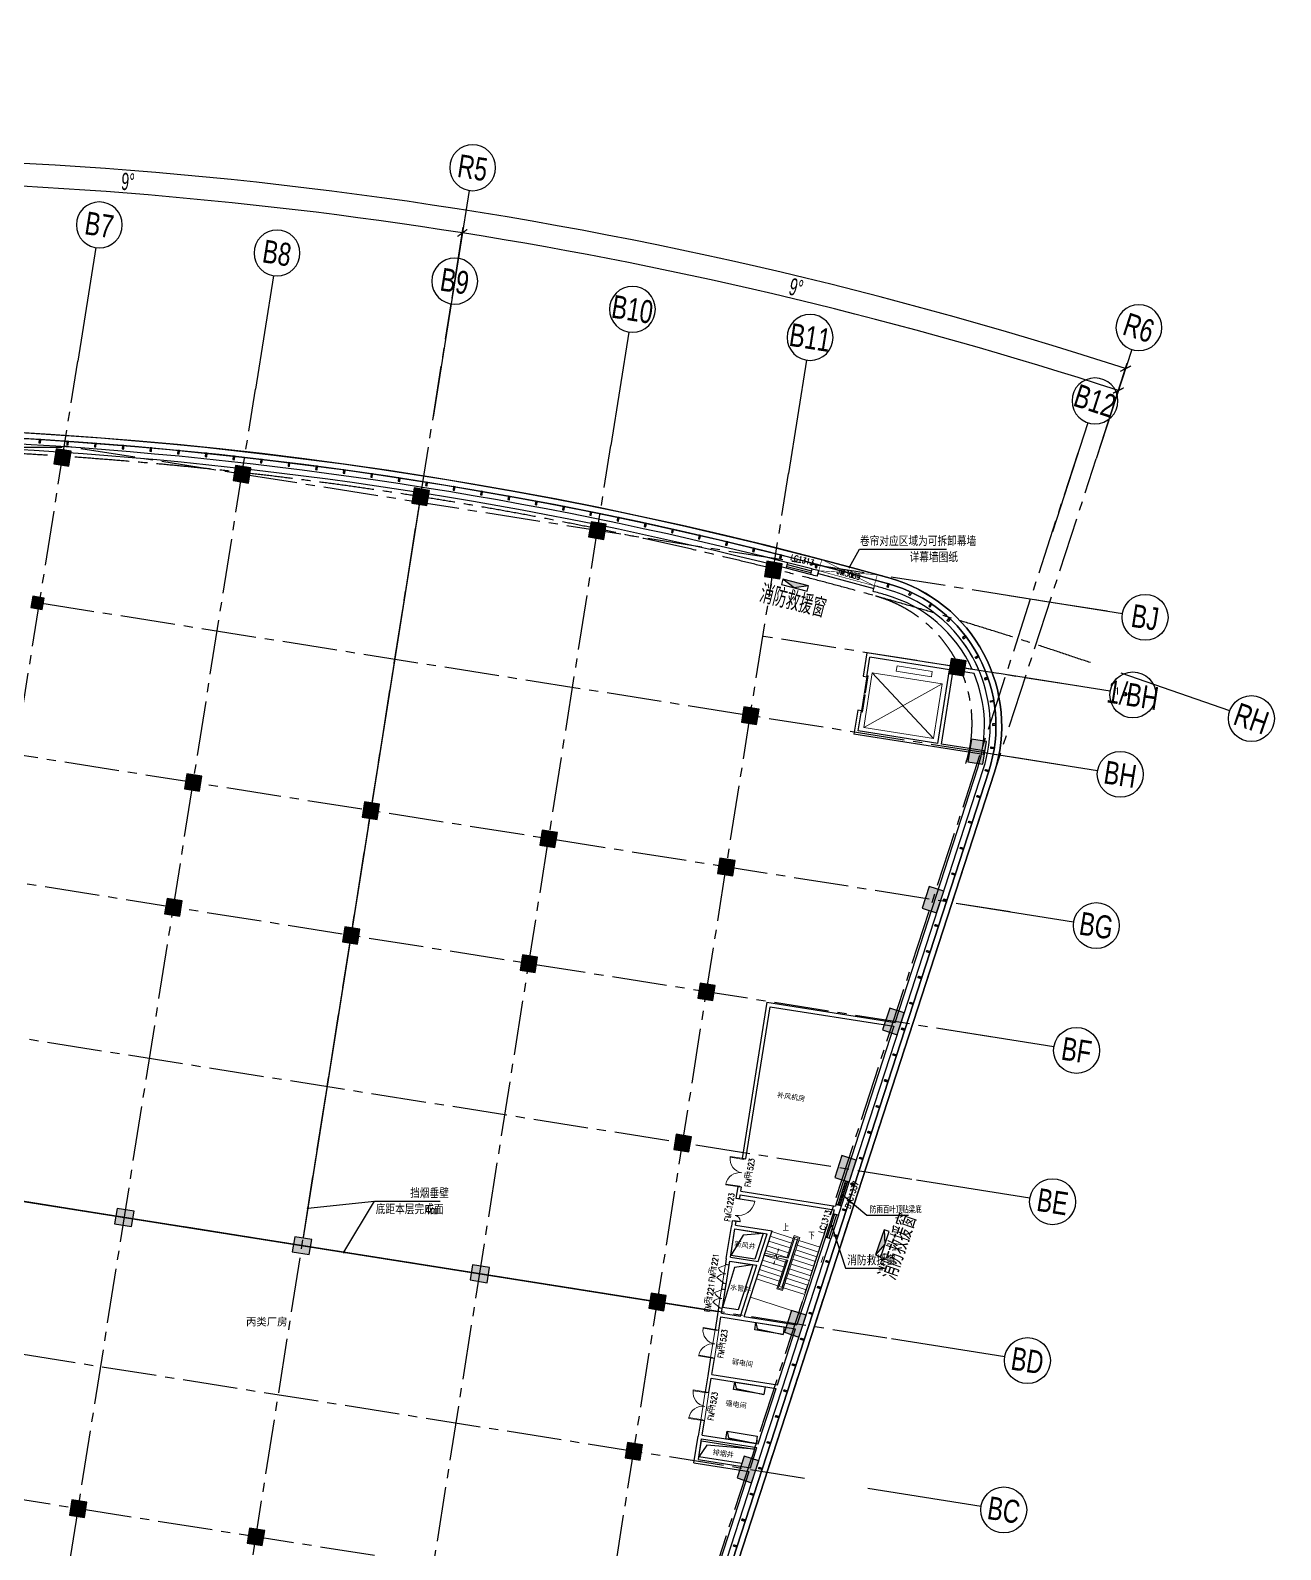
# Model space of a CAD drawing. Extents: x 162590 to 1345090, y -237084 to 1504616.
# Drawn here: x 996249 to 1061568, y 129039 to 208385 of the extents above; entities that cross this region are included whole.
import ezdxf
from ezdxf.enums import TextEntityAlignment as Align

# ---------------------------------------------------------------- set-up
doc = ezdxf.new("R2010")
doc.units = 0
doc.linetypes.add('CENTER2', pattern=[28.575, 19.05, -3.175, 3.175, -3.175])
doc.layers.get('0').update_dxf_attribs({"color": 8})
doc.layers.get('Defpoints').update_dxf_attribs({"color": 8})
for name, color, linetype in [('#幕墙线-平面', 8, 'Continuous'), ('#文字', 8, 'Continuous'), ('#标注', 8, 'Continuous'), ('#轴线', 8, 'CENTER2'), ('A-FLOR-AREA', 8, 'Continuous'), ('A-Hole', 8, 'Continuous'), ('AXIS_TEXT', 8, 'Continuous'), ('COLUMN', 8, 'Continuous'), ('CURTWALL', 8, 'Continuous'), ('DIM_LEAD', 8, 'Continuous'), ('DOOR_FIRE_TEXT', 8, 'Continuous'), ('PUB_HATCH', 8, 'Continuous'), ('WALL', 8, 'Continuous'), ('WINDOW_TEXT', 8, 'Continuous'), ('救援窗', 8, 'Continuous'), ('数据中心轮廓线', 8, 'Continuous')]:
    doc.layers.add(name, color=color, linetype=linetype)
for name, color, linetype, lineweight in [('A-WALL', 8, 'Continuous', 50), ('DIM_SYMB', 8, 'Continuous', 5), ('DOOR_FIRE', 8, 'Continuous', 13), ('EVTR', 8, 'Continuous', 9), ('PUB_TEXT', 8, 'Continuous', 5), ('STAIR', 8, 'Continuous', 9), ('WINDOW', 8, 'Continuous', 13)]:
    doc.layers.add(name, color=color, linetype=linetype, lineweight=lineweight)
doc.styles.add('_TCH_AXIS', font='complex.shx', dxfattribs={"bigfont": '@extfont2.shx'})
doc.styles.add('_TCH_DIM', font='SIMPLEX', dxfattribs={"bigfont": 'GBCBIG'})
doc.styles.add('_TCH_WINDOW', font='SIMPLEX', dxfattribs={"height": 3.5, "bigfont": 'GBCBIG'})
doc.styles.add('JHZX', font='jrs.shx', dxfattribs={"width": 0.6, "bigfont": 'jhz.shx'})
doc.styles.get("Standard").update_dxf_attribs({"font": 'arial.ttf'})
doc.styles.add('图纸文字', font='txt.shx', dxfattribs={"width": 0.5, "bigfont": 'HZTXT.shx'})
doc.dimstyles.new('JZBZ-300', dxfattribs={"dimscale": 300, "dimtxt": 3, "dimasz": 1.5, "dimexe": 1, "dimexo": 1, "dimgap": 0.5, "dimtad": 1, "dimdec": 0, "dimdsep": 46, "dimtxsty": 'JHZX', "dimblk1": 'ARCHTICK', "dimblk2": 'ARCHTICK', "dimsah": 1, "dimcen": 0, "dimclrd": 1, "dimclre": 1, "dimclrt": 2, "dimadec": 3, "dimazin": 2, "dimtfac": 1, "dimtdec": 0, "dimtix": 1, "dimtmove": 0, "dimatfit": 3, "dimfxl": 1, "dimtolj": 1, "dimlwd": -1, "dimlwe": -1, "dimarcsym": 1})

# ---------------------------------------------------------------- blocks, each defined once
blk = doc.blocks.new('A$C6e55dde9')
at = {"layer": '救援窗'}
h = blk.add_hatch(color=256, dxfattribs=at)
edge = h.paths.add_edge_path()
edge.add_arc((-839, -143), 839, 350.47785, 360)
edge.add_arc((839, -143), 839, 180, 189.52215)
edge.add_line((12, -282), (693, 0))
edge.add_line((693, 0), (-693, 0))
edge.add_line((-693, 0), (-12, -282))
edge = h.paths.add_edge_path()
edge.add_line((-12, -282), (0, -287))
edge.add_line((0, -287), (12, -282))
edge.add_arc((839, -143), 839, 180, 189.52215, ccw=False)
edge.add_arc((-839, -143), 839, -9.52215, 0, ccw=False)
blk.add_lwpolyline([(693, 0), (-693, 0), (-693, -287), (693, -287)], close=True, dxfattribs=at)
blk.add_lwpolyline([(693, 0), (0, -287), (-693, 0)], dxfattribs=at)
blk = doc.blocks.new('A$Cf5e5299f')
at = {"layer": '#标注', "ltscale": 300}
blk.add_blockref('A$C6e55dde9', (0, 0), dxfattribs=at)
at = {"layer": '#文字', "style": '图纸文字', "width": 0.7}
blk.add_text('消防救援窗', height=1000, dxfattribs=at).set_placement((-1646, -1458))
blk = doc.blocks.new('Hole-2F')
at = {"layer": 'A-Hole'}
for points in [[(49162, 168484), (49381, 169866), (50858, 169632), (50420, 168284), (49162, 168484)], [(50858, 169632), (49822, 169541), (49162, 168484)], [(50327, 167995), (49353, 167848), (48732, 165768)], [(50481, 164984), (50546, 164647), (51900, 164355)], [(49380, 161868), (49445, 161531), (50897, 161223)], [(49738, 157610), (47496, 157965), (47629, 158804), (50404, 158365), (50246, 157876), (49865, 158000), (49738, 157610)], [(48973, 159300), (49039, 158963), (50491, 158655)], [(50404, 158365), (47917, 158569), (47496, 157965)]]:
    blk.add_lwpolyline(points, dxfattribs=at)
for points in [[(50327, 167995), (49560, 165636), (48732, 165768), (49115, 168187)], [(50481, 164984), (51962, 164750), (51900, 164355), (50418, 164589)], [(49380, 161868), (50960, 161618), (50897, 161223), (49317, 161473)], [(48973, 159300), (50553, 159050), (50491, 158655), (48910, 158905)]]:
    blk.add_lwpolyline(points, close=True, dxfattribs=at)
blk = doc.blocks.new('$DORLIB2D$00000127')
for points in [[(-0.533, 0.795), (-0.533, 0.69)], [(-0.033, 0.795), (-0.533, 0.795)], [(-0.033, 0.69), (-0.533, 0.69)], [(0.5, 0.5), (-0.5, 0.5)], [(-0.033, 0.795), (-0.033, 0.69)], [(0.533, 0.795), (0.033, 0.795)], [(0.033, 0.795), (0.033, 0.69)], [(0.533, 0.69), (0.033, 0.69)], [(0.533, 0.795), (0.533, 0.69)]]:
    blk.add_lwpolyline(points)
blk = doc.blocks.new('$DorLib2D$00000225')
for p, q in [((0.475, -0.001), (0.475, 0.752)), ((0.475, 0.752), (0.5, 0.752)), ((0.5, -0.001), (0.5, 0.752)), ((-0.5, 0), (-0.5, 0.252)), ((-0.475, 0.252), (-0.5, 0.252)), ((-0.475, 0), (-0.475, 0.252)), ((-0.475, 0), (-0.5, 0)), ((0.475, -0.001), (0.5, -0.001))]:
    blk.add_line(p, q)
for centre, radius, start, end in [((0.505, -0.002), 0.755, 92.24927, 179.72377), ((-0.501, 0.003), 0.251, 359.78987, 84.09744)]:
    blk.add_arc(centre, radius, start, end)
blk = doc.blocks.new('$DorLib2D$00000002')
for p, q in [((-0.5, 0), (-0.5, 0.4875)), ((-0.475, 0.4875), (-0.5, 0.4875)), ((-0.475, 0), (-0.475, 0.4875)), ((0.475, 0), (0.475, 0.4875)), ((0.475, 0.4875), (0.5, 0.4875)), ((0.5, 0), (0.5, 0.4875)), ((-0.5, 0), (-0.475, 0)), ((0.5, 0), (0.475, 0))]:
    blk.add_line(p, q)
for centre, start, end in [((-0.4875, 0), 0, 88.53072), ((0.4875, 0), 91.46928, 180)]:
    blk.add_arc(centre, 0.4875, start, end)
blk = doc.blocks.new('$WINLIB2D$00000039')
for points in [[(-0.5, 0.5), (-0.5, -0.5)], [(0.5, 0.5), (-0.5, 0.5)], [(-0.5, 0.167), (0.5, 0.167)], [(-0.452, -0.167), (-0.5, 0.084)], [(-0.384, -0.167), (-0.448, 0.167)], [(-0.316, -0.167), (-0.38, 0.167)], [(-0.248, -0.167), (-0.312, 0.167)], [(-0.18, -0.167), (-0.244, 0.167)], [(-0.112, -0.167), (-0.176, 0.167)], [(-0.044, -0.167), (-0.108, 0.167)], [(0.024, -0.167), (-0.04, 0.167)], [(0.092, -0.167), (0.028, 0.167)], [(0.16, -0.167), (0.096, 0.167)], [(0.228, -0.167), (0.164, 0.167)], [(0.296, -0.167), (0.232, 0.167)], [(0.364, -0.167), (0.3, 0.167)], [(0.432, -0.167), (0.368, 0.167)], [(0.5, -0.167), (0.436, 0.167)], [(0.5, -0.5), (0.5, 0.5)], [(-0.5, -0.167), (0.5, -0.167)], [(0.5, -0.5), (-0.5, -0.5)]]:
    blk.add_lwpolyline(points)
blk = doc.blocks.new('$DorLib2D$00000231')
for p, q in [((-0.5, 0), (-0.25, 0.433)), ((0.5, 0), (0.25, 0.433))]:
    blk.add_line(p, q)
for centre, start, end in [((-0.5, 0), 0, 60), ((0.5, 0), 120, 180)]:
    blk.add_arc(centre, 0.5, start, end)
blk = doc.blocks.new('$DorLib2D$00000213')
at = {"const_width": 0.02}
blk.add_lwpolyline([(0.5, 0), (-0.5, 0)], dxfattribs=at)
blk = doc.blocks.new('$WINLIB2D$00000001')
for points in [[(-0.5, 0.5), (-0.5, -0.5)], [(-0.5, 0.5), (0.5, 0.5)], [(0.5, 0.167), (-0.5, 0.167)], [(0.5, -0.5), (0.5, 0.5)], [(0.5, -0.167), (-0.5, -0.167)], [(-0.5, -0.5), (0.5, -0.5)]]:
    blk.add_lwpolyline(points)
blk = doc.blocks.new('_FZH')
blk.add_lwpolyline([(-0.5, -0.5), (0.5, -0.5), (0.5, 0.5), (-0.5, 0.5)], close=True)
at = {"layer": 'PUB_HATCH'}
blk.add_solid([(-0.5, -0.5), (0.5, -0.5), (-0.5, 0.5), (0.5, 0.5)], dxfattribs=at)
blk = doc.blocks.new('frfeytyiujnbv')
at = {"layer": 'A-FLOR-AREA'}
blk.add_arc((59388, 23948), 7400, 21.72279, 35.71757, dxfattribs=at)
at = {"layer": 'A-WALL', "const_width": 75}
for points in [[(30896, -2811), (36965, 35511)], [(12561, -312), (52562, -6648)]]:
    blk.add_lwpolyline(points, dxfattribs=at)
at = {"layer": 'CURTWALL'}
blk.add_lwpolyline([(4067, -24300, -0.065775), (42478, -29375, 0.399227), (51801, -24319), (66711, 21569, 0.425761), (61478, 31359, 0.169589), (-77723, 22845, 0.425761), (-81724, 12490), (-61333, -31238, 0.399227), (-51464, -35121, -0.096522), (4067, -24300, -0.094813)], format="xyb", dxfattribs=at)
at = {"layer": 'DIM_LEAD'}
for p, q in [((59438, 32229), (59956, 33173)), ((59956, 33173), (64512, 33173)), ((59055, -539), (60345, -1614)), ((31142, -1259), (34616, -884)), ((33020, -3553), (34616, -884)), ((34616, -884), (38052, -884)), ((58519, -2188), (59224, -4390)), ((60345, -1614), (62517, -1614)), ((59224, -4390), (61245, -4390))]:
    blk.add_line(p, q, dxfattribs=at)
for points, const_width in [([(59424, 32202, 1), (59453, 32255, 1)], 60), ([(59039, -526, 1), (59070, -552, 1)], 40), ([(31112, -1262, 1), (31171, -1256, 1)], 60), ([(58510, -2159, 1), (58528, -2217, 1)], 60), ([(33004, -3579, 1), (33035, -3527, 1)], 60)]:
    blk.add_lwpolyline(points, format="xyb", close=True, dxfattribs=dict(at, const_width=const_width))
at = {"layer": 'DIM_SYMB', "elevation": -1683}
for points in [[(57343, -2976, 0, 0, 0), (56345, -6048, 0, 0, 0), (55013, -5616, 0, 0, 0), (55569, -3904, 0, 80, 0), (55477, -4189, 0, 0, 0)], [(56011, -2544, 0, 0, 0), (55650, -3656, 0, 80, 0), (55742, -3371, 0, 0, 0)]]:
    blk.add_lwpolyline(points, format="xyseb", dxfattribs=at)
at = {"layer": 'DOOR_FIRE'}
for p, q in [((52797, -5167), (52953, -4179)), ((52995, -5198), (53151, -4210)), ((52594, -6451), (52750, -5463)), ((52791, -6482), (52948, -5494)), ((52179, -9068), (52414, -7586)), ((52377, -9099), (52611, -7618)), ((51663, -12327), (51897, -10846)), ((51860, -12359), (52095, -10877))]:
    blk.add_line(p, q, dxfattribs=at)
at = {"layer": 'EVTR'}
for p, q in [((61923, 27078), (61879, 26796)), ((63761, 26787), (61923, 27078)), ((60629, 26706), (60179, 23861)), ((64284, 26127), (60629, 26706)), ((60629, 26706), (63833, 23282)), ((61879, 26796), (63716, 26505)), ((63716, 26505), (63761, 26787)), ((60179, 23861), (64284, 26127)), ((64284, 26127), (63833, 23282)), ((63833, 23282), (60179, 23861))]:
    blk.add_line(p, q, dxfattribs=at)
at = {"layer": 'STAIR'}
for p, q in [((55377, -2474), (55012, -3595)), ((56329, -3330), (55216, -2969)), ((56409, -3083), (55296, -2721)), ((56489, -2836), (55377, -2474)), ((55893, -5481), (56758, -2818)), ((55905, -5379), (56708, -2907)), ((55931, -5556), (56834, -2779)), ((56539, -2683), (56159, -3852)), ((56577, -2759), (56218, -3865)), ((56566, -2860), (56238, -3869)), ((56485, -3108), (56466, -3101)), ((56834, -2779), (56539, -2683)), ((56566, -2860), (56546, -2854)), ((56566, -2860), (56708, -2907)), ((56758, -2818), (56577, -2759)), ((56628, -3154), (56647, -3160)), ((56708, -2907), (56727, -2913)), ((56784, -2931), (57897, -3293)), ((54981, -3691), (54573, -4947)), ((56007, -4319), (54895, -3958)), ((56088, -4072), (54975, -3710)), ((55517, -3811), (54981, -3691)), ((55565, -3719), (55012, -3595)), ((56168, -3825), (55055, -3463)), ((56248, -3577), (55136, -3216)), ((55604, -3645), (55517, -3811)), ((55639, -3912), (55604, -3645)), ((56128, -3947), (55637, -5461)), ((55721, -3754), (55639, -3912)), ((56207, -3965), (55673, -3845)), ((56187, -3960), (55712, -5422)), ((56238, -3869), (55721, -3754)), ((56207, -3965), (55762, -5333)), ((56244, -3849), (56225, -3843)), ((56324, -3602), (56305, -3596)), ((56405, -3355), (56386, -3349)), ((56387, -3896), (56406, -3902)), ((56463, -3921), (57576, -4282)), ((56467, -3649), (56486, -3655)), ((56543, -3673), (57656, -4035)), ((56547, -3401), (56566, -3407)), ((56624, -3426), (57736, -3788)), ((56704, -3179), (57817, -3540)), ((57094, -5766), (57897, -3293)), ((57953, -4092), (58056, -3774)), ((55766, -5061), (54654, -4700)), ((55847, -4814), (54734, -4452)), ((55927, -4567), (54814, -4205)), ((56003, -4591), (55984, -4585)), ((56083, -4344), (56064, -4338)), ((56164, -4097), (56145, -4091)), ((56146, -4638), (56165, -4644)), ((56222, -4662), (57335, -5024)), ((56226, -4390), (56245, -4397)), ((56302, -4415), (57415, -4777)), ((56306, -4143), (56325, -4149)), ((56383, -4168), (57495, -4529)), ((54573, -4947), (54264, -5898)), ((55686, -5308), (54573, -4947)), ((55686, -5308), (54573, -4947)), ((55637, -5461), (55931, -5556)), ((55712, -5422), (55893, -5481)), ((55762, -5333), (55743, -5327)), ((55924, -5386), (55743, -5327)), ((55842, -5086), (55823, -5080)), ((55923, -4839), (55904, -4832)), ((55905, -5379), (55924, -5386)), ((55981, -5404), (57094, -5766)), ((57094, -5766), (55981, -5404)), ((55985, -5132), (56004, -5138)), ((56061, -5157), (57174, -5518)), ((56065, -4885), (56084, -4891)), ((56141, -4910), (57254, -5271)), ((54264, -5898), (56785, -6717)), ((56785, -6717), (57094, -5766))]:
    blk.add_line(p, q, dxfattribs=at)
at = {"layer": 'WALL'}
for p, q in [((56134, 32172), (56209, 32462)), ((57468, 32137), (57393, 31847)), ((57753, 31753), (57832, 32042)), ((60727, 31258), (60649, 30968)), ((60340, 27759), (60147, 26539)), ((64785, 27055), (60340, 27759)), ((60345, 26508), (60507, 27530)), ((64655, 26873), (60507, 27530)), ((65852, 26886), (64785, 27055)), ((60147, 26539), (60345, 26508)), ((64045, 23021), (64655, 26873)), ((64242, 22990), (64853, 26842)), ((65946, 26668), (64853, 26842)), ((59866, 24761), (59668, 23512)), ((60063, 24730), (59866, 24761)), ((59897, 23678), (60063, 24730)), ((64112, 22808), (59668, 23512)), ((64045, 23021), (59897, 23678)), ((66441, 22439), (64112, 22808)), ((66473, 22636), (64242, 22990)), ((66441, 22439), (66473, 22636)), ((61815, 8440), (66140, 21754)), ((62078, 8281), (66426, 21661)), ((55120, 9501), (53829, 1352)), ((54027, 1321), (55286, 9272)), ((55120, 9501), (61815, 8440)), ((55286, 9272), (61752, 8248)), ((61752, 8248), (59137, 199)), ((59422, 107), (62078, 8281)), ((53829, 1352), (54027, 1321)), ((59137, 199), (59422, 107)), ((53548, -426), (53501, -722)), ((53501, -722), (53698, -753)), ((53595, -129), (53548, -426)), ((53792, -161), (53595, -129)), ((53698, -753), (53730, -556)), ((53730, -556), (58639, -1333)), ((53761, -358), (53792, -161)), ((53761, -358), (58701, -1141)), ((58639, -1333), (58577, -1523)), ((58577, -1523), (58862, -1616)), ((58735, -1037), (58701, -1141)), ((59020, -1130), (58735, -1037)), ((58862, -1616), (58965, -1300)), ((58965, -1300), (59020, -1130)), ((53000, -3883), (53266, -2203)), ((53214, -3815), (53448, -2334)), ((53313, -1907), (53266, -2203)), ((53511, -1938), (53313, -1907)), ((53448, -2334), (55126, -2599)), ((53479, -2136), (53511, -1938)), ((53479, -2136), (55388, -2438)), ((54656, -4044), (55126, -2599)), ((54820, -4187), (55388, -2438)), ((58175, -2760), (56683, -7351)), ((56947, -7510), (58461, -2853)), ((58461, -2853), (58175, -2760)), ((53000, -3883), (52953, -4179)), ((53214, -3815), (54656, -4044)), ((52953, -4179), (53151, -4210)), ((53151, -4210), (53182, -4013)), ((53182, -4013), (54594, -4236)), ((53733, -6884), (54594, -4236)), ((53933, -6916), (54820, -4187)), ((52797, -5167), (52750, -5463)), ((52750, -5463), (52948, -5494)), ((52995, -5198), (52797, -5167)), ((52948, -5494), (52995, -5198)), ((52539, -6796), (52414, -7586)), ((52594, -6451), (52539, -6796)), ((52791, -6482), (52594, -6451)), ((52611, -7618), (52721, -6926)), ((52721, -6926), (53787, -7095)), ((52752, -6729), (52791, -6482)), ((52752, -6729), (53733, -6884)), ((53787, -7095), (56621, -7544)), ((53933, -6916), (56683, -7351)), ((52414, -7586), (52611, -7618)), ((55667, -10481), (56621, -7544)), ((55930, -10640), (56947, -7510)), ((52179, -9068), (52030, -10006)), ((52377, -9099), (52179, -9068)), ((52244, -9939), (52377, -9099)), ((52030, -10006), (51897, -10846)), ((52095, -10877), (52212, -10136)), ((52212, -10136), (55604, -10673)), ((52244, -9939), (55667, -10481)), ((51897, -10846), (52095, -10877)), ((54665, -13562), (55604, -10673)), ((54929, -13721), (55930, -10640)), ((51663, -12327), (51530, -13167)), ((51860, -12359), (51663, -12327)), ((51743, -13099), (51860, -12359)), ((51311, -14550), (51530, -13167)), ((51540, -14383), (51712, -13297)), ((51712, -13297), (54603, -13755)), ((51743, -13099), (54665, -13562)), ((54259, -14814), (54603, -13755)), ((54523, -14973), (54929, -13721)), ((51231, -24133), (54196, -15007)), ((51311, -14550), (54196, -15007)), ((51516, -24226), (54523, -14973)), ((51540, -14383), (54259, -14814))]:
    blk.add_line(p, q, dxfattribs=at)
for centre, radius, start, end in [((4067, -172200), 211200, 75.70675, 86.92461), ((4067, -172200), 210900, 75.707, 86.87844), ((4067, -172200), 210900, 75.25269, 75.35382), ((4067, -172200), 211200, 75.25211, 75.35407), ((4067, -172200), 210900, 74.24968, 74.43766), ((4067, -172200), 211200, 74.24968, 74.43824), ((59388, 23948), 7400, 22.4866, 74.24968), ((59388, 23948), 7100, 24.44226, 74.24968), ((59388, 23948), 7100, 342, 22.52881), ((59388, 23948), 7400, 342, 22.4866)]:
    blk.add_arc(centre, radius, start, end, dxfattribs=at)
at = {"layer": '数据中心轮廓线'}
blk.add_lwpolyline([(61559, 31648, 0.169589), (-77839, 23122, 0.425761), (-81996, 12363), (-61605, -31365, 0.399227), (-51351, -35399, -0.163334), (42401, -29665, 0.399227), (52087, -24411), (66996, 21476, 0.425761)], format="xyb", close=True, dxfattribs=at)
blk.add_lwpolyline([(60727, 31258, 30, 30, 0), (57832, 32042, 30, 30, 0), (57988, 32621, 30, 30, 0), (60888, 31836, 30, 30, 0), (60727, 31258, 30, 30, 0), (57988, 32621, 0, 0, 0)], format="xyseb", dxfattribs=at)
at = {"layer": '数据中心轮廓线', "const_width": 30}
blk.add_lwpolyline([(60888, 31836), (57832, 32042)], dxfattribs=at)
at = {"layer": '#幕墙线-平面'}
ref = blk.add_blockref('$WINLIB2D$00000001', (56801, 32155), dxfattribs=dict(at, xscale=-1300, yscale=300, zscale=1300, rotation=345.5304092768478))
ref.add_attrib('A', 'LC1313', (56337, 32618), dxfattribs={"layer": 'WINDOW_TEXT', "height": 297.5, "rotation": 345.53041, "style": '_TCH_WINDOW', "width": 0.705882})
ref = blk.add_blockref('$DorLib2D$00000213', (59240, 31505), dxfattribs=dict(at, xscale=3000, yscale=3000, zscale=-3000, rotation=344.8451764013203))
ref.add_attrib('A', 'JM3039', (58758, 31888), dxfattribs={"layer": 'WINDOW_TEXT', "height": 297.5, "rotation": 344.84518, "style": '_TCH_WINDOW', "width": 0.705882})
ref = blk.add_blockref('$WINLIB2D$00000039', (59079, -465), dxfattribs=dict(at, xscale=1300, yscale=300, zscale=-1300, rotation=251.9999999999933))
ref.add_attrib('A', 'BYC1337', (59471, -1300), dxfattribs={"layer": 'WINDOW_TEXT', "height": 297.5, "rotation": 72, "style": '_TCH_WINDOW', "width": 0.705882})
ref = blk.add_blockref('$WINLIB2D$00000001', (58519, -2188), dxfattribs=dict(at, xscale=-1300, yscale=300, zscale=-1300, rotation=71.99999999999376))
ref.add_attrib('A', 'LC1313', (58091, -2596), dxfattribs={"layer": 'WINDOW_TEXT', "height": 297.5, "rotation": 72, "style": '_TCH_WINDOW', "width": 0.705882})
at = {"layer": 'A-Hole'}
blk.add_blockref('Hole-2F', (4067, -172200), dxfattribs=at)
blk.add_blockref('Hole-2F', (4067, -172200), dxfattribs=at)
at = {"layer": 'COLUMN'}
for p, xscale, yscale, zscale, rotation in [((18319, 37958), 799.9999999993125, 799.9999999993125, 799.9999999993125, 80.99999999995909), ((18319, 37958), 799.9999999993125, 799.9999999993125, 799.9999999993125, 80.99999999995909), ((27697, 37080), 800.0000000022562, 800.0000000022562, 800.0000000022562, 80.99999999958727), ((37028, 35906), 799.9999999972155, 799.9999999972155, 799.9999999972155, 81.00000000037426), ((46265, 34139), 799.9999999996268, 799.9999999996268, 799.9999999996268, 81.00000000003018), ((55456, 32076), 799.9999999996268, 799.9999999996268, 799.9999999996268, 81.00000000003018), ((17015, 30368), 599.9999999995082, 599.9999999995082, 599.9999999995082, 171.0000000000157), ((65081, 27008), 799.9999999983924, 799.9999999983924, 799.9999999983924, 80.99999999994864), ((54251, 24471), 799.9999999983924, 799.9999999983924, 799.9999999983924, 80.99999999994864), ((66103, 22594), 1200.000000000009, 800.0000000001595, 800.0000000001595, 81.00000000000071), ((25147, 20981), 800.0000000022562, 800.0000000022562, 800.0000000022562, 80.99999999958727), ((34431, 19510), 800.0000000022562, 800.0000000022562, 800.0000000022562, 80.99999999958727), ((43715, 18040), 800.0000000022562, 800.0000000022562, 800.0000000022562, 80.99999999958727), ((53000, 16569), 800.0000000022562, 800.0000000022562, 800.0000000022562, 80.99999999958727), ((63795, 14860), 799.9999999998693, 1199.999999999876, 1199.999999999876, 342.0000000000126), ((24114, 14462), 800.0000000022562, 800.0000000022562, 800.0000000022562, 80.99999999958727), ((33399, 12992), 800.0000000022562, 800.0000000022562, 800.0000000022562, 80.99999999958727), ((42683, 11521), 800.0000000022562, 800.0000000022562, 800.0000000022562, 80.99999999958727), ((51967, 10051), 799.9999999964431, 799.9999999964431, 799.9999999964431, 170.9999999999772), ((61730, 8504), 799.9999999998693, 1199.999999999876, 1199.999999999876, 342.0000000000126), ((50716, 2149), 800.0000000028962, 800.0000000028962, 800.0000000028962, 170.9999999998309), ((59227, 801), 799.9999999998693, 1199.999999999876, 1199.999999999876, 342.0000000000126), ((21549, -1736), 900.0000000002557, 799.99999999993, 799.9999999999295, 170.9999999999957), ((30833, -3207), 900.0000000002557, 799.99999999993, 799.9999999999295, 170.9999999999957), ((40117, -4677), 900.0000000002557, 799.99999999993, 799.9999999999295, 170.9999999999957), ((49402, -6147), 800.0000000047221, 800.0000000047221, 800.0000000047221, 171.0000000000711), ((56599, -7287), 799.9999999998693, 1199.999999999876, 1199.999999999876, 342.0000000000126), ((48166, -13950), 799.9999999990829, 799.9999999990829, 799.9999999990829, 80.99999999995646), ((54127, -14894), 799.9999999998693, 1199.999999999876, 1199.999999999876, 342.0000000000126), ((19140, -16946), 800.0000000001593, 800.0000000001593, 800.0000000001593, 171.0000000000025), ((28424, -18417), 800.0000000001593, 800.0000000001593, 800.0000000001593, 171.0000000000025)]:
    blk.add_blockref('_FZH', p, dxfattribs=dict(at, xscale=xscale, yscale=yscale, zscale=zscale, rotation=rotation))
at = {"layer": 'DOOR_FIRE', "zscale": 200}
for name, p, xscale, yscale, rotation in [('$DorLib2D$00000002', (53811, 596), 1500, 1500, 80.99999999998089), ('$DorLib2D$00000225', (53506, -1330), -1200, 1200, 260.9999999999629), ('$DorLib2D$00000231', (52974, -4688), -999.9999999999993, 999.9999999999998, 80.99999999998349), ('$DorLib2D$00000231', (52771, -5972), -999.9999999999993, 999.9999999999998, 80.99999999998349), ('$DorLib2D$00000002', (52395, -8343), 1500, 1500, 80.99999999997397), ('$DorLib2D$00000002', (51879, -11602), 1500.000000000001, 1500.000000000001, 80.99999999998401)]:
    blk.add_blockref(name, p, dxfattribs=dict(at, xscale=xscale, yscale=yscale, rotation=rotation))
at = {"layer": 'WINDOW', "xscale": -1800, "yscale": 200, "zscale": 1800, "rotation": 260.9999999999851}
blk.add_blockref('$DORLIB2D$00000127', (60105, 25634), dxfattribs=at)
at = {"layer": 'AXIS_TEXT', "style": '_TCH_AXIS'}
for s, height, width, p, p2 in [('1', 364, 0.555556, (73385, 25578), (73472, 25578)), ('BH', 180.2, 0.833333, (73735, 25507), (74035, 25507))]:
    blk.add_text(s, height=height, dxfattribs=dict(at, width=width)).set_placement(p, p2, align=Align.FIT)
at = {"layer": 'DOOR_FIRE_TEXT', "style": '_TCH_WINDOW', "width": 0.705882}
for s, p in [('1523', (54356, 492)), ('FM', (54252, -165)), ('1223', (53301, -1315)), ('FM', (53197, -1973)), ('1221', (52482, -4481)), ('FM', (52378, -5139)), ('1221', (52256, -6042)), ('FM', (52152, -6700)), ('1523', (52941, -8447)), ('FM', (52836, -9104)), ('1523', (52424, -11706)), ('FM', (52320, -12363))]:
    blk.add_text(s, height=297.5, rotation=81, dxfattribs=at).set_placement(p)
at = {"layer": 'DOOR_FIRE_TEXT', "style": '_TCH_WINDOW'}
for s, p in [('甲', (54318, 249)), ('乙', (53262, -1558)), ('丙', (52443, -4724)), ('丙', (52218, -6285)), ('甲', (52902, -8689)), ('甲', (52386, -11949))]:
    blk.add_text(s, height=338, rotation=81, dxfattribs=at).set_placement(p)
at = {"layer": 'PUB_TEXT', "style": '_TCH_DIM'}
for s, height, p in [('卷帘对应区域为可拆卸幕墙', 506.38, (59982, 33330)), ('详幕墙图纸', 506.4, (62573, 32490)), ('挡烟垂壁', 506.4, (36481, -726)), ('底距本层完成面', 506.4, (34684, -1566)), ('防雨百叶顶贴梁底', 337.6, (60505, -1509)), ('上', 338, (55939, -2444)), ('下', 338, (57280, -2876)), ('消防救援窗', 506.4, (59317, -4233))]:
    blk.add_text(s, height=height, dxfattribs=at).set_placement(p)
at = {"layer": 'PUB_TEXT'}
for s, p in [('补风机房', (55641, 4544)), ('新风井', (53411, -3236)), ('水管井', (53184, -5490)), ('弱电间', (53270, -9384)), ('强电间', (52939, -11548)), ('排烟井', (52271, -14116))]:
    blk.add_text(s, height=264.3, rotation=351.65865, dxfattribs=at).set_placement(p)
at = {"layer": 'PUB_TEXT', "style": '_TCH_DIM', "width": 0.705882}
blk.add_text('4m', height=446.2, dxfattribs=at).set_placement((37264, -1566))
at = {"layer": 'PUB_TEXT'}
blk.add_text('丙类厂房', height=396.5, dxfattribs=at).set_placement((27909, -7383))
blk = doc.blocks.new('*U49')
blk.add_line((0, -20), (0, 0))
blk.add_circle((0, -24), 4)
at = {"style": 'JHZX', "width": 0.75}
blk.add_attdef('AXES', text='', height=4, dxfattribs=at).set_placement((0, -24), align=Align.MIDDLE_CENTER)
blk = doc.blocks.new('*U48')
blk.add_line((20, 0), (0, 0))
blk.add_circle((24, 0), 4)
at = {"style": 'JHZX', "width": 0.75}
blk.add_attdef('AXES', text='', height=4, dxfattribs=at).set_placement((24, 0), align=Align.MIDDLE_CENTER)
blk = doc.blocks.new('_ARCHTICK')
at = {"color": 0, "linetype": 'ByBlock', "const_width": 0.15}
blk.add_lwpolyline([(-0.5, -0.5), (0.5, 0.5)], dxfattribs=at)
blk = doc.blocks.new('*D1644')
at = {"layer": '#标注', "color": 8, "ltscale": 300, "transparency": 16777216}
for p, q in [((1052030, 186296), (1053559, 191004)), ((890192, 176398), (888100, 180884))]:
    blk.add_line(p, q, dxfattribs=at)
blk.add_arc((983675, -24078), 225850, 72, 115, dxfattribs=at)
at = {"layer": 'Defpoints', "color": 0, "ltscale": 300, "transparency": 16777216}
for p in [(998119, 201310), (1051937, 186011), (890319, 176126), (983675, -24078)]:
    blk.add_point(p, dxfattribs=at)
at = {"layer": '#标注', "color": 8, "ltscale": 300, "transparency": 16777216, "xscale": 450, "yscale": 450, "zscale": 450}
for p, rotation in [((1053467, 190718), 341.9999999957651), ((888227, 180612), 205.0000000052078)]:
    blk.add_blockref('_ARCHTICK', p, dxfattribs=dict(at, rotation=rotation))
at = {"layer": '#标注', "color": 8, "ltscale": 300, "transparency": 16777216, "insert": (969851, 201950), "char_height": 900, "attachment_point": 5, "rotation": 3.5, "style": 'JHZX'}
blk.add_mtext('\\A1;43°', dxfattribs=at)
blk = doc.blocks.new('*D1645')
at = {"layer": '#标注', "color": 8, "ltscale": 300, "transparency": 16777216}
for p, q in [((1018278, 194399), (1018865, 198103)), ((1052030, 186296), (1053189, 189862))]:
    blk.add_line(p, q, dxfattribs=at)
blk.add_arc((983675, -24078), 224650, 72, 81, dxfattribs=at)
at = {"layer": 'Defpoints', "color": 0, "ltscale": 300, "transparency": 16777216}
for p in [(1018232, 194103), (1041819, 192917), (1051937, 186011), (983675, -24078)]:
    blk.add_point(p, dxfattribs=at)
at = {"layer": '#标注', "color": 8, "ltscale": 300, "transparency": 16777216, "xscale": 450, "yscale": 450, "zscale": 450}
for p, rotation in [((1018818, 197806), 170.9999999999999), ((1053096, 189577), 341.9999999957651)]:
    blk.add_blockref('_ARCHTICK', p, dxfattribs=dict(at, rotation=rotation))
at = {"layer": '#标注', "color": 8, "ltscale": 300, "transparency": 16777216, "insert": (1036259, 194949), "char_height": 900, "attachment_point": 5, "rotation": 346.5, "style": 'JHZX'}
blk.add_mtext('\\A1;9°', dxfattribs=at)
blk = doc.blocks.new('*D1646')
at = {"layer": '#标注', "color": 8, "ltscale": 300, "transparency": 16777216}
for p, q in [((983675, 197122), (983675, 200872)), ((1018278, 194399), (1018865, 198103))]:
    blk.add_line(p, q, dxfattribs=at)
blk.add_arc((983675, -24078), 224650, 81, 90, dxfattribs=at)
at = {"layer": 'Defpoints', "color": 0, "ltscale": 300, "transparency": 16777216}
for p in [(1007158, 199342), (983675, 196822), (1018232, 194103), (983675, -24078)]:
    blk.add_point(p, dxfattribs=at)
at = {"layer": '#标注', "color": 8, "ltscale": 300, "transparency": 16777216, "xscale": 450, "yscale": 450, "zscale": 450}
for p, rotation in [((983675, 200572), 180.0000000000002), ((1018818, 197806), 350.9999999999999)]:
    blk.add_blockref('_ARCHTICK', p, dxfattribs=dict(at, rotation=rotation))
at = {"layer": '#标注', "color": 8, "ltscale": 300, "transparency": 16777216, "insert": (1001348, 200478), "char_height": 900, "attachment_point": 5, "rotation": 355.5, "style": 'JHZX'}
blk.add_mtext('\\A1;9°', dxfattribs=at)
blk = doc.blocks.new('*D1486')
at = {"layer": '#标注', "color": 8, "ltscale": 300, "transparency": 16777216}
for p, q in [((1052030, 186296), (1053559, 191004)), ((890192, 176398), (888100, 180884))]:
    blk.add_line(p, q, dxfattribs=at)
blk.add_arc((983675, -24078), 225850, 72, 115, dxfattribs=at)
at = {"layer": 'Defpoints', "color": 0, "ltscale": 300, "transparency": 16777216}
for p in [(998119, 201310), (1051937, 186011), (890319, 176126), (983675, -24078)]:
    blk.add_point(p, dxfattribs=at)
at = {"layer": '#标注', "color": 8, "ltscale": 300, "transparency": 16777216, "xscale": 450, "yscale": 450, "zscale": 450}
for p, rotation in [((1053467, 190718), 341.9999999957651), ((888227, 180612), 205.0000000052078)]:
    blk.add_blockref('_ARCHTICK', p, dxfattribs=dict(at, rotation=rotation))
at = {"layer": '#标注', "color": 8, "ltscale": 300, "transparency": 16777216, "insert": (969851, 201950), "char_height": 900, "attachment_point": 5, "rotation": 3.5, "style": 'JHZX'}
blk.add_mtext('\\A1;43°', dxfattribs=at)
blk = doc.blocks.new('*D1487')
at = {"layer": '#标注', "color": 8, "ltscale": 300, "transparency": 16777216}
for p, q in [((1018278, 194399), (1018865, 198103)), ((1052030, 186296), (1053189, 189862))]:
    blk.add_line(p, q, dxfattribs=at)
blk.add_arc((983675, -24078), 224650, 72, 81, dxfattribs=at)
at = {"layer": 'Defpoints', "color": 0, "ltscale": 300, "transparency": 16777216}
for p in [(1018232, 194103), (1041819, 192917), (1051937, 186011), (983675, -24078)]:
    blk.add_point(p, dxfattribs=at)
at = {"layer": '#标注', "color": 8, "ltscale": 300, "transparency": 16777216, "xscale": 450, "yscale": 450, "zscale": 450}
for p, rotation in [((1018818, 197806), 170.9999999999999), ((1053096, 189577), 341.9999999957651)]:
    blk.add_blockref('_ARCHTICK', p, dxfattribs=dict(at, rotation=rotation))
at = {"layer": '#标注', "color": 8, "ltscale": 300, "transparency": 16777216, "insert": (1036259, 194949), "char_height": 900, "attachment_point": 5, "rotation": 346.5, "style": 'JHZX'}
blk.add_mtext('\\A1;9°', dxfattribs=at)
blk = doc.blocks.new('*D1488')
at = {"layer": '#标注', "color": 8, "ltscale": 300, "transparency": 16777216}
for p, q in [((983675, 197122), (983675, 200872)), ((1018278, 194399), (1018865, 198103))]:
    blk.add_line(p, q, dxfattribs=at)
blk.add_arc((983675, -24078), 224650, 81, 90, dxfattribs=at)
at = {"layer": 'Defpoints', "color": 0, "ltscale": 300, "transparency": 16777216}
for p in [(1007158, 199342), (983675, 196822), (1018232, 194103), (983675, -24078)]:
    blk.add_point(p, dxfattribs=at)
at = {"layer": '#标注', "color": 8, "ltscale": 300, "transparency": 16777216, "xscale": 450, "yscale": 450, "zscale": 450}
for p, rotation in [((983675, 200572), 180.0000000000002), ((1018818, 197806), 350.9999999999999)]:
    blk.add_blockref('_ARCHTICK', p, dxfattribs=dict(at, rotation=rotation))
at = {"layer": '#标注', "color": 8, "ltscale": 300, "transparency": 16777216, "insert": (1001348, 200478), "char_height": 900, "attachment_point": 5, "rotation": 355.5, "style": 'JHZX'}
blk.add_mtext('\\A1;9°', dxfattribs=at)
blk = doc.blocks.new('*D1570')
at = {"layer": '#标注', "color": 8, "ltscale": 300, "transparency": 16777216}
for p, q in [((1052030, 186296), (1053559, 191004)), ((890192, 176398), (888100, 180884))]:
    blk.add_line(p, q, dxfattribs=at)
blk.add_arc((983675, -24078), 225850, 72, 115, dxfattribs=at)
at = {"layer": 'Defpoints', "color": 0, "ltscale": 300, "transparency": 16777216}
for p in [(998119, 201310), (1051937, 186011), (890319, 176126), (983675, -24078)]:
    blk.add_point(p, dxfattribs=at)
at = {"layer": '#标注', "color": 8, "ltscale": 300, "transparency": 16777216, "xscale": 450, "yscale": 450, "zscale": 450}
for p, rotation in [((1053467, 190718), 341.9999999957651), ((888227, 180612), 205.0000000052078)]:
    blk.add_blockref('_ARCHTICK', p, dxfattribs=dict(at, rotation=rotation))
at = {"layer": '#标注', "color": 8, "ltscale": 300, "transparency": 16777216, "insert": (969851, 201950), "char_height": 900, "attachment_point": 5, "rotation": 3.5, "style": 'JHZX'}
blk.add_mtext('\\A1;43°', dxfattribs=at)
blk = doc.blocks.new('*D1571')
at = {"layer": '#标注', "color": 8, "ltscale": 300, "transparency": 16777216}
for p, q in [((1018278, 194399), (1018865, 198103)), ((1052030, 186296), (1053189, 189862))]:
    blk.add_line(p, q, dxfattribs=at)
blk.add_arc((983675, -24078), 224650, 72, 81, dxfattribs=at)
at = {"layer": 'Defpoints', "color": 0, "ltscale": 300, "transparency": 16777216}
for p in [(1018232, 194103), (1041819, 192917), (1051937, 186011), (983675, -24078)]:
    blk.add_point(p, dxfattribs=at)
at = {"layer": '#标注', "color": 8, "ltscale": 300, "transparency": 16777216, "xscale": 450, "yscale": 450, "zscale": 450}
for p, rotation in [((1018818, 197806), 170.9999999999999), ((1053096, 189577), 341.9999999957651)]:
    blk.add_blockref('_ARCHTICK', p, dxfattribs=dict(at, rotation=rotation))
at = {"layer": '#标注', "color": 8, "ltscale": 300, "transparency": 16777216, "insert": (1036259, 194949), "char_height": 900, "attachment_point": 5, "rotation": 346.5, "style": 'JHZX'}
blk.add_mtext('\\A1;9°', dxfattribs=at)
blk = doc.blocks.new('*D1572')
at = {"layer": '#标注', "color": 8, "ltscale": 300, "transparency": 16777216}
for p, q in [((983675, 197122), (983675, 200872)), ((1018278, 194399), (1018865, 198103))]:
    blk.add_line(p, q, dxfattribs=at)
blk.add_arc((983675, -24078), 224650, 81, 90, dxfattribs=at)
at = {"layer": 'Defpoints', "color": 0, "ltscale": 300, "transparency": 16777216}
for p in [(1007158, 199342), (983675, 196822), (1018232, 194103), (983675, -24078)]:
    blk.add_point(p, dxfattribs=at)
at = {"layer": '#标注', "color": 8, "ltscale": 300, "transparency": 16777216, "xscale": 450, "yscale": 450, "zscale": 450}
for p, rotation in [((983675, 200572), 180.0000000000002), ((1018818, 197806), 350.9999999999999)]:
    blk.add_blockref('_ARCHTICK', p, dxfattribs=dict(at, rotation=rotation))
at = {"layer": '#标注', "color": 8, "ltscale": 300, "transparency": 16777216, "insert": (1001348, 200478), "char_height": 900, "attachment_point": 5, "rotation": 355.5, "style": 'JHZX'}
blk.add_mtext('\\A1;9°', dxfattribs=at)
blk = doc.blocks.new('lz')
at = {"layer": '#幕墙线-平面', "ltscale": 250}
for points in [[(-33, 0, -0.414214), (-40, 7), (-40, 172, -0.414214), (-33, 180), (32, 180, -0.414214), (40, 172), (40, 7, -0.414214), (32, 0)], [(-33, 6, -0.414214), (-34, 7), (-34, 172, -0.414214), (-33, 174), (32, 174, -0.414214), (34, 172), (34, 7, -0.414214), (32, 6)]]:
    blk.add_lwpolyline(points, format="xyb", close=True, dxfattribs=at)

msp = doc.modelspace()

# ---------------------------------------------------------------- linework, layer by layer
at = {"layer": '#幕墙线-平面'}
msp.add_lwpolyline([(1041167.4, 179769.9, -0.4257611), (1046604.3, 169598.2), (1031694.6, 123710.9, -0.3992271), (1022008.5, 118457.6, 0.131617), (945625.3, 118533.5, 0.0310521), (928256.9, 112723.5, -0.3992271), (918002.8, 116757.2), (897612, 160485.4, -0.4257611), (901768.7, 171244, -0.0303466), (926015, 179722.5, -0.1385295)], format="xyb", close=True, dxfattribs=at)
msp.add_lwpolyline([(1041086, 179481.2, -0.4257611), (1046319, 169690.9), (1031409.3, 123803.6, -0.3992271), (1022086.4, 118747.3, 0.131617), (945547.9, 118823.3, 0.0310521), (928144.3, 113001.5, -0.3992271), (918274.7, 116884), (897883.9, 160612.2, -0.4257611), (901884.7, 170967.3, -0.0303466), (926096.7, 179433.8, -0.1385295), (1041086, 179481.2)], format="xyb", dxfattribs=at)
at = {"layer": '#轴线', "ltscale": 150}
for p, q in [((1005200.6, 111828.2), (1018231.6, 194102.6)), ((987648.9, 121189.1), (998724.4, 191117.4)), ((996933.1, 119718.6), (1008008.7, 189647)), ((969337.9, 186622.3), (998012.4, 186622.3)), ((1052502.8, 178043.7), (998020.5, 186672.8)), ((1015501.7, 116777.7), (1026577.2, 186706)), ((1026195.9, 106787.6), (1051937, 186010.6)), ((1026430.9, 110746.7), (1050985.3, 186317.5)), ((1024785.9, 115307.2), (1035861.5, 185235.5)), ((1050365.6, 169978.7), (996722.1, 178475)), ((1051022.7, 174127), (1034516.2, 176741.4)), ((1047442.3, 162342), (995470.6, 170573.5)), ((1046409.8, 155823.3), (994438.1, 164054.8)), ((1042302.2, 148374.1), (993186.6, 156153.3)), ((1040988.1, 140077.6), (991872.6, 147856.7)), ((1036687.1, 132760.3), (990636.8, 140054)), ((1035388.9, 125372.4), (983346.7, 133615.1))]:
    msp.add_line(p, q, dxfattribs=at)
for centre, radius, start, end in [((983675.2, -24077.7), 210700, 71.184181, 115.815819), ((1038546.6, 172196.5), 6900, 342.3, 74.380873)]:
    msp.add_arc(centre, radius, start, end, dxfattribs=at)

# ---------------------------------------------------------------- block references
at = {"layer": '#标注'}
ref = msp.add_blockref('*U49', (1018231.6, 194102.6), dxfattribs=dict(at, xscale=-300, yscale=300, zscale=300, rotation=171.0000000000134))
ref.add_attrib('AXES', 'R5', dxfattribs={"layer": '0', "height": 1200, "rotation": 351, "style": 'JHZX', "width": 0.75}).set_placement((1019357.9, 201214), align=Align.MIDDLE_CENTER)
ref = msp.add_blockref('*U49', (998724.4, 191117.4), dxfattribs=dict(at, xscale=-300, yscale=300, zscale=300, rotation=170.9999999999885))
ref.add_attrib('AXES', 'B7', dxfattribs={"layer": '0', "height": 1200, "rotation": 351, "style": 'JHZX', "width": 0.75}).set_placement((999850.7, 198228.8), align=Align.MIDDLE_CENTER)
ref = msp.add_blockref('*U49', (1008008.7, 189647), dxfattribs=dict(at, xscale=-300, yscale=300, zscale=300, rotation=170.9999999999885))
ref.add_attrib('AXES', 'B8', dxfattribs={"layer": '0', "height": 1200, "rotation": 351, "style": 'JHZX', "width": 0.75}).set_placement((1009135, 196758.3), align=Align.MIDDLE_CENTER)
ref = msp.add_blockref('*U49', (1017293, 188176.5), dxfattribs=dict(at, xscale=-300, yscale=300, zscale=300, rotation=170.9999999999885))
ref.add_attrib('AXES', 'B9', dxfattribs={"layer": '0', "height": 1200, "rotation": 351, "style": 'JHZX', "width": 0.75}).set_placement((1018419.3, 195287.8), align=Align.MIDDLE_CENTER)
ref = msp.add_blockref('*U49', (1026577.2, 186706), dxfattribs=dict(at, xscale=-300, yscale=300, zscale=300, rotation=170.9999999999885))
ref.add_attrib('AXES', 'B10', dxfattribs={"layer": '0', "height": 1200, "rotation": 351, "style": 'JHZX', "width": 0.75}).set_placement((1027703.6, 193817.3), align=Align.MIDDLE_CENTER)
ref = msp.add_blockref('*U49', (1035861.5, 185235.5), dxfattribs=dict(at, xscale=-300, yscale=300, zscale=300, rotation=170.9999999999885))
ref.add_attrib('AXES', 'B11', dxfattribs={"layer": '0', "height": 1200, "rotation": 351, "style": 'JHZX', "width": 0.75}).set_placement((1036987.8, 192346.9), align=Align.MIDDLE_CENTER)
ref = msp.add_blockref('*U49', (1051937, 186010.6), dxfattribs=dict(at, xscale=-300.0000000000002, yscale=300, zscale=300, rotation=161.9999999956635))
ref.add_attrib('AXES', 'R6', dxfattribs={"layer": '0', "height": 1200, "rotation": 342, "style": 'JHZX', "width": 0.75}).set_placement((1054162, 192858.2), align=Align.MIDDLE_CENTER)
ref = msp.add_blockref('*U49', (1049644, 182189.4), dxfattribs=dict(at, xscale=-300.0000000000003, yscale=300.0000000000003, zscale=300, rotation=161.9999999977861))
ref.add_attrib('AXES', 'B12', dxfattribs={"layer": '0', "height": 1200, "rotation": 342, "style": 'JHZX', "width": 0.75}).set_placement((1051868.9, 189037), align=Align.MIDDLE_CENTER)
at = {"layer": '#标注', "ltscale": 300}
for p, rotation in [((1036228, 179547.3), 345.9459179063588), ((1040624.6, 145085.6), 71.15987865498043)]:
    msp.add_blockref('A$Cf5e5299f', p, dxfattribs=dict(at, rotation=rotation))
at = {"layer": '#标注'}
for p, xscale, yscale, rotation, values in [((1047378.5, 178855.3), 300.0000000000001, 300.0000000000001, 351.000000000555, {'AXES': 'BJ'}), ((1046737.1, 174805.8), 300.0000000000001, 300.0000000000001, 351.000000000555, {'AXES': '1/BH'}), ((1053239.7, 174807.8), 300.0000000000002, 300.0000000000002, 340.8439878889847, {'AXES': 'RH'}), ((1046080.1, 170657.5), 300.0000000000001, 300.0000000000001, 351.000000000555, {'AXES': 'BH'}), ((1044828.6, 162756), 300.0000000000001, 300.0000000000001, 351.000000000555, {'AXES': 'BG'}), ((1043796.2, 156237.2), 300.0000000000001, 300.0000000000001, 351.000000000555, {'AXES': 'BF'}), ((1042544.7, 148335.7), 300.0000000000001, 300.0000000000001, 351.000000000555, {'AXES': 'BE'}), ((1041230.7, 140039.1), 300.0000000000001, 300.0000000000001, 351.000000000555, {'AXES': 'BD'}), ((1039994.8, 132236.4), 300.0000000000001, 300.0000000000001, 351.000000000555, {'AXES': 'BC'})]:
    msp.add_blockref('*U48', p, dxfattribs=dict(at, xscale=xscale, yscale=yscale, rotation=rotation)).add_auto_attribs(values)
msp.add_blockref('frfeytyiujnbv', (979608, 148122.3))
at = {"xscale": -1}
for p, rotation in [((996748.4, 187017.8), 176.4561771704578), ((998198.8, 186923), 176.0624190782876), ((999648.5, 186818.2), 175.6686609861174), ((1001097.5, 186703.4), 175.2749028939471), ((1002545.7, 186578.7), 174.8811448017768), ((1003992.9, 186444), 174.4873867096067), ((1005439.2, 186299.4), 174.0936286174363), ((1006884.5, 186144.9), 173.6998705252662), ((1008328.6, 185980.4), 173.3061124330959), ((1009771.6, 185806.1), 172.9123543409256), ((1011213.4, 185621.8), 172.5185962487553), ((1012653.9, 185427.6), 172.1248381565852), ((1014093, 185223.5), 171.7310800644149), ((1015530.7, 185009.5), 171.3373219722446), ((1016966.8, 184785.6), 170.9435638800745), ((1018401.4, 184551.9), 170.5498057879041), ((1019834.4, 184308.3), 170.1560476957339), ((1021265.6, 184054.9), 169.7622896035635), ((1022695.1, 183791.6), 169.3685315113935), ((1024122.7, 183518.6), 168.9747734192231), ((1025548.4, 183235.7), 168.5810153270529), ((1026972.1, 182943), 168.1872572348827), ((1028393.8, 182640.6), 167.7934991427124), ((1029813.4, 182328.4), 167.3997410505421), ((1031230.8, 182006.5), 167.005982958372), ((1032646, 181674.8), 166.6122248662016), ((1034058.8, 181333.4), 166.2184667740313), ((1035469.3, 180982.3), 165.8247086818612), ((1037337.2, 180501.4), 165.4309505896909), ((1039213.6, 179999.4), 164.6434344053505), ((1041086, 179481.2), 165.0585954690306), ((1043323.9, 178438.8), 145.7997410517604), ((1045116.9, 176741.7), 127.3498057888212), ((1046280.7, 174564.5), 108.8998705258821), ((1046695.6, 172130.8), 90.44993526294283)]:
    msp.add_blockref('lz', p, dxfattribs=dict(at, rotation=rotation))
for p, rotation in [((1042248.8, 179049.4), 155.0889871703315), ((1044289.9, 177661.6), 136.6427225711602), ((1045787.1, 175699.2), 118.1964579719889), ((1046586.4, 173363.9), 99.7501933728174), ((1046605.7, 170895.6), 81.30392877364605), ((1046319, 169690.9), 71.99999999983127), ((1045879.7, 168338.8), 71.99999999983127), ((1045441.9, 166991.6), 71.99999999983127), ((1045002.7, 165639.7), 71.99999999983127), ((1044564.9, 164292.4), 71.99999999983127), ((1044125.7, 162940.6), 71.99999999983127), ((1043687.8, 161593.1), 71.99999999983127), ((1043248.7, 160241.5), 71.99999999983127), ((1042810.8, 158893.9), 71.99999999983127), ((1042371.7, 157542.4), 71.99999999983127), ((1041933.8, 156194.6), 71.99999999983127), ((1041494.7, 154843.4), 71.99999999983127), ((1041056.7, 153495.4), 71.99999999983127), ((1040617.7, 152144.3), 71.99999999983127), ((1040179.7, 150796.1), 71.99999999983127), ((1039740.7, 149445.2), 71.99999999983127), ((1039302.6, 148096.9), 71.99999999983127), ((1038863.7, 146746.1), 71.99999999983127), ((1038425.6, 145397.6), 71.99999999983127), ((1037986.7, 144047), 71.99999999983127), ((1037548.6, 142698.4), 71.99999999983127), ((1037109.8, 141347.9), 71.99999999983127), ((1036671.5, 139999.1), 71.99999999983127), ((1036232.8, 138648.8), 71.99999999983127), ((1035794.5, 137299.9), 71.99999999983127), ((1035355.8, 135949.7), 71.99999999983127), ((1034917.4, 134600.6), 71.99999999983127), ((1034478.8, 133250.6), 71.99999999983127), ((1034040.4, 131901.4), 71.99999999983127), ((1033601.8, 130551.5), 71.99999999983127), ((1033163.4, 129202.1), 71.99999999983127)]:
    msp.add_blockref('lz', p, dxfattribs=dict(rotation=rotation))

# ---------------------------------------------------------------- dimensions: what is measured, and where the dimension line sits
at = {"layer": '#标注', "ltscale": 300}
for base, p1, p2, picture, middle in [((998118.7, 201309.9), (1051937, 186010.6), (890318.8, 176125.6), '*D1644', (969850.7, 201949.9)), ((998118.7, 201309.9), (1051937, 186010.6), (890318.8, 176125.6), '*D1486', (969850.7, 201949.9)), ((998118.7, 201309.9), (1051937, 186010.6), (890318.8, 176125.6), '*D1570', (969850.7, 201949.9)), ((1007157.5, 199341.6), (1018231.6, 194102.6), (983675.2, 196822.3), '*D1646', (1001348.1, 200477.9)), ((1007157.5, 199341.6), (1018231.6, 194102.6), (983675.2, 196822.3), '*D1488', (1001348.1, 200477.9)), ((1007157.5, 199341.6), (1018231.6, 194102.6), (983675.2, 196822.3), '*D1572', (1001348.1, 200477.9)), ((1041818.9, 192917.5), (1051937, 186010.6), (1018231.6, 194102.6), '*D1645', (1036258.8, 194948.6)), ((1041818.9, 192917.5), (1051937, 186010.6), (1018231.6, 194102.6), '*D1487', (1036258.8, 194948.6)), ((1041818.9, 192917.5), (1051937, 186010.6), (1018231.6, 194102.6), '*D1571', (1036258.8, 194948.6))]:
    dim = msp.add_angular_dim_3p(base=base, center=(983675.2, -24077.7), p1=p1, p2=p2, dimstyle='JZBZ-300', override={"dimclrd": 8, "dimclre": 8, "dimclrt": 8}, dxfattribs=at)
    dim.commit()
    dim.dimension.update_dxf_attribs({"geometry": picture, "text_midpoint": middle})

doc.saveas('drawing.dxf')
